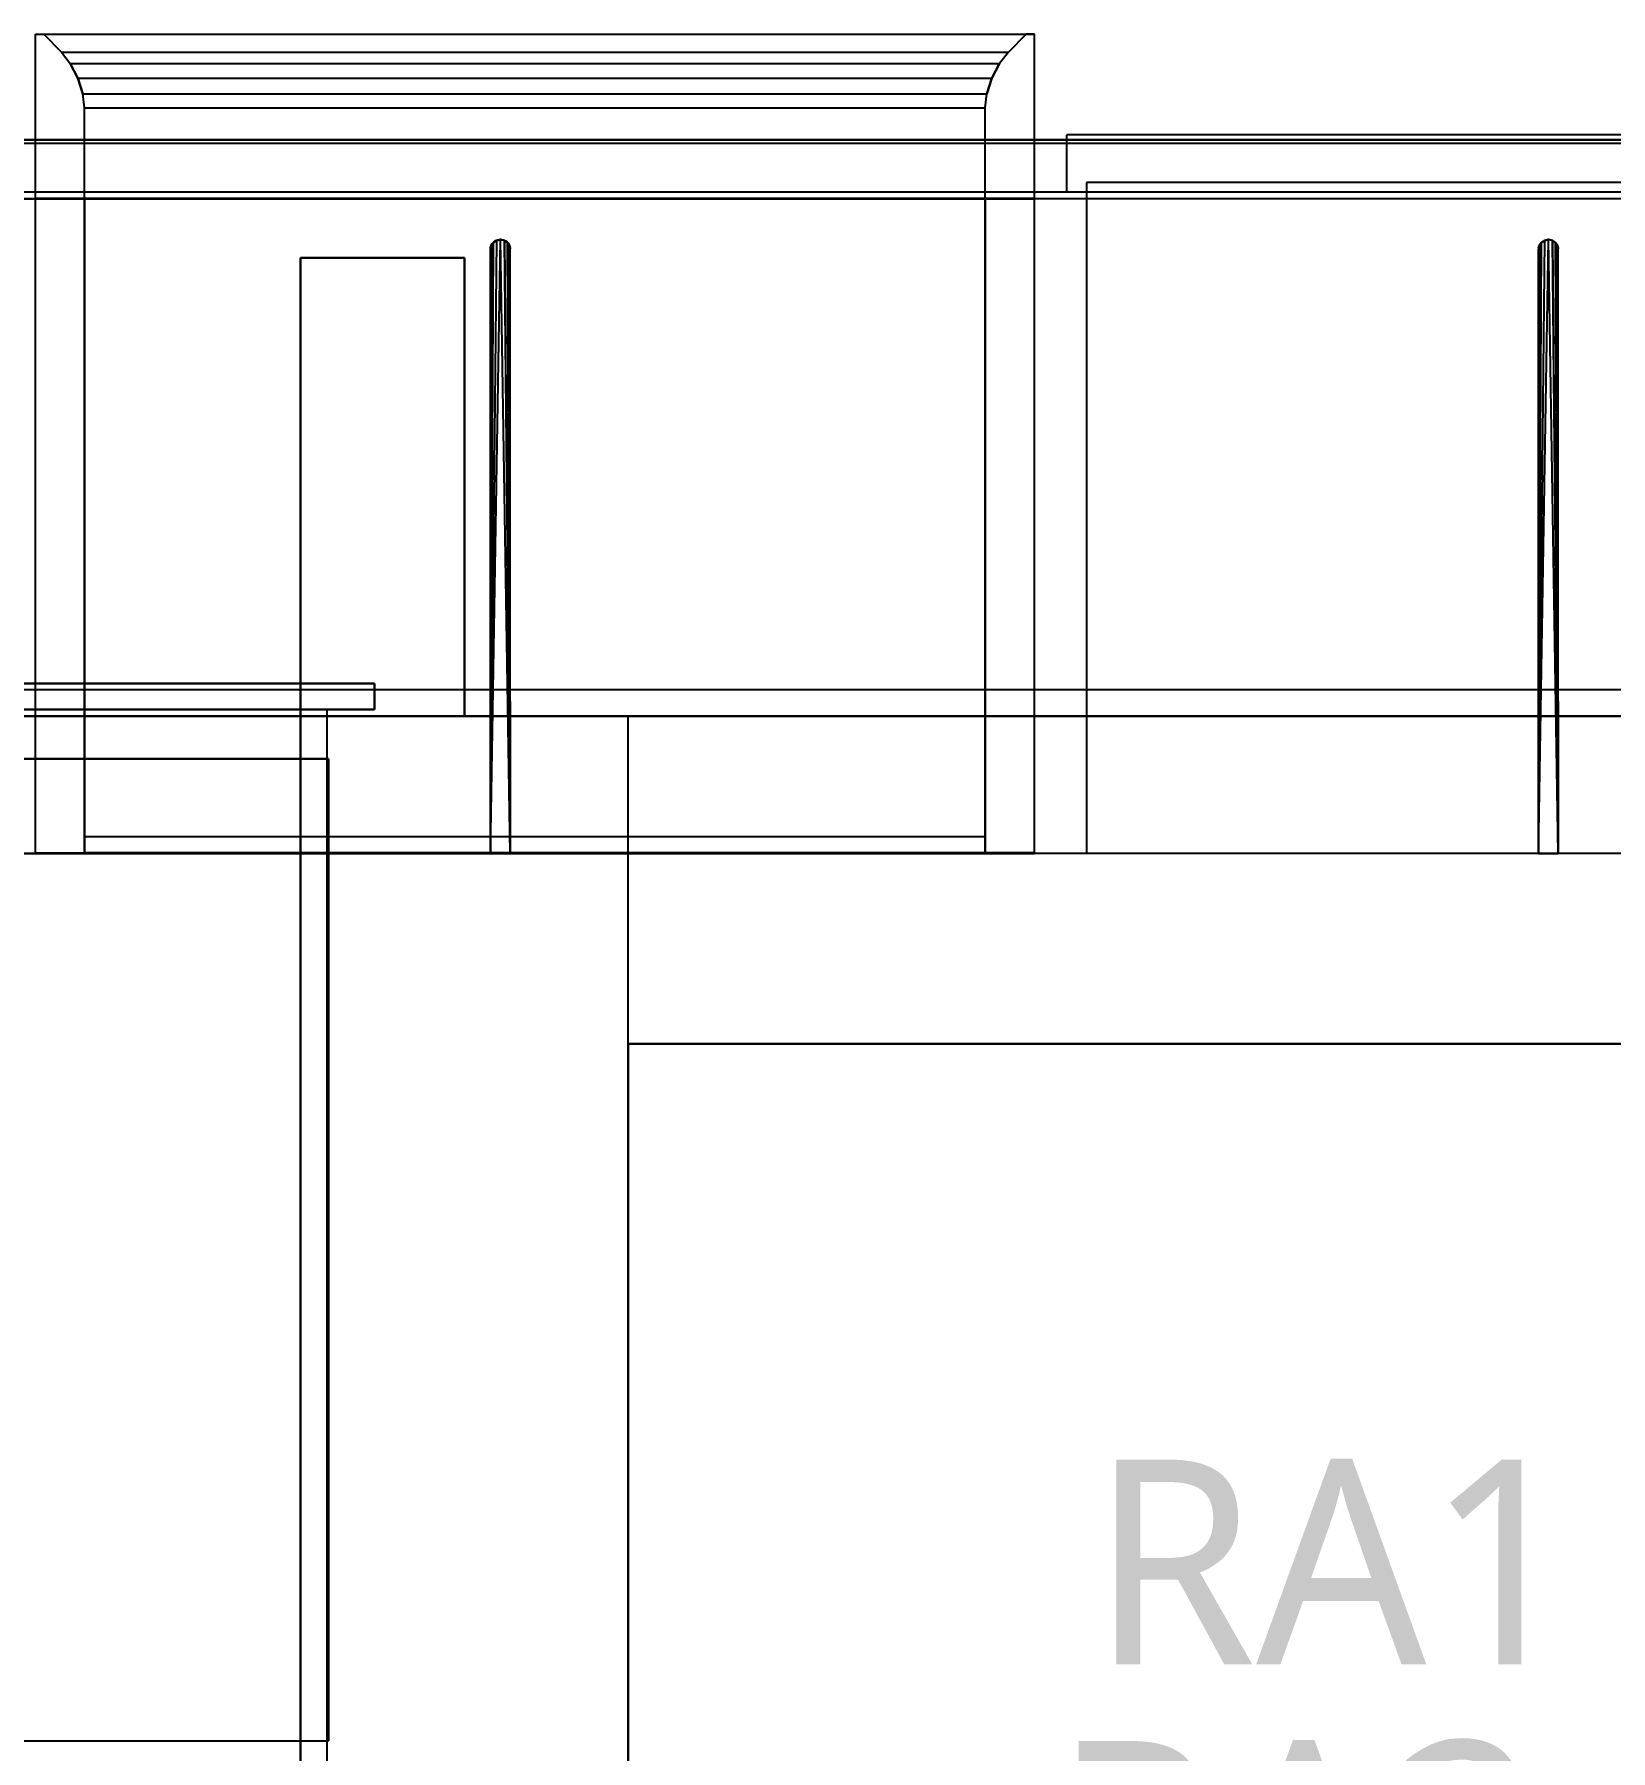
# Model space of a CAD drawing. Extents: x 11992 to 29481, y -6727 to 6811.
# Drawn here: x 22137 to 23100, y -1601 to -553 of the extents above; entities that cross this region are included whole.
import ezdxf

# ---------------------------------------------------------------- set-up
doc = ezdxf.new("R2010")
doc.units = 0
doc.header["$MEASUREMENT"] = 0
doc.layers.get('0').update_dxf_attribs({"color": 8, "linetype": 'CONTINUOUS'})
doc.layers.add('WALL', color=8, linetype='CONTINUOUS')
doc.layers.add('zoylight 3编号', color=7, linetype='CONTINUOUS')
doc.styles.get("Standard").update_dxf_attribs({"font": 'arial.ttf'})

msp = doc.modelspace()

# ---------------------------------------------------------------- linework, layer by layer
for p, q in [((22137.7, -552.9, -1595.7), (22137.7, -552.9, -859.7)), ((22137.7, -652.9, -859.7), (22137.7, -552.9, -859.7)), ((22137.7, -652.9, -1595.7), (22137.7, -552.9, -1595.7)), ((22137.7, -652.9, -829.7), (22137.7, -552.9, -829.7)), ((22137.7, -552.9, -859.7), (22137.7, -552.9, -829.7)), ((22137.7, -552.9, -829.7), (22747.7, -552.9, -829.7)), ((22137.7, -552.9, -1595.7), (22747.7, -552.9, -1595.7)), ((22137.7, -552.9, -1595.7), (22142.7, -552.9, -1590.7)), ((22137.7, -552.9, -829.7), (22142.7, -552.9, -834.7)), ((22142.7, -552.9, -1590.7), (22142.7, -552.9, -834.7)), ((22142.7, -552.9, -834.7), (22742.7, -552.9, -834.7)), ((22142.7, -552.9, -1590.7), (22742.7, -552.9, -1590.7)), ((22142.7, -552.9, -1590.7), (22153.5, -563.8, -1579.9)), ((22142.7, -552.9, -834.7), (22153.5, -563.8, -845.6)), ((22742.7, -552.9, -1590.7), (22731.8, -563.8, -1579.9)), ((22742.7, -552.9, -834.7), (22731.8, -563.8, -845.6)), ((22742.7, -552.9, -1590.7), (22742.7, -552.9, -834.7)), ((22747.7, -552.9, -1595.7), (22742.7, -552.9, -1590.7)), ((22747.7, -552.9, -829.7), (22742.7, -552.9, -834.7)), ((22747.7, -552.9, -1595.7), (22747.7, -552.9, -829.7)), ((22747.7, -552.9, -1595.7), (22747.7, -552.9, -859.7)), ((22747.7, -652.9, -859.7), (22747.7, -552.9, -859.7)), ((22747.7, -652.9, -1595.7), (22747.7, -552.9, -1595.7)), ((22747.7, -652.9, -829.7), (22747.7, -552.9, -829.7)), ((22747.7, -552.9, -859.7), (22747.7, -552.9, -829.7)), ((22153.5, -563.8, -1579.9), (22158.9, -570.7, -1574.5)), ((22153.5, -563.8, -845.6), (22158.9, -570.7, -851)), ((22153.5, -563.8, -1579.9), (22153.5, -563.8, -845.6)), ((22153.5, -563.8, -845.6), (22731.8, -563.8, -845.6)), ((22153.5, -563.8, -1579.9), (22731.8, -563.8, -1579.9)), ((22731.8, -563.8, -845.6), (22726.4, -570.7, -851)), ((22731.8, -563.8, -1579.9), (22726.4, -570.7, -1574.5)), ((22731.8, -563.8, -1579.9), (22731.8, -563.8, -845.6)), ((22158.9, -570.7, -1574.5), (22163.5, -579.6, -1569.9)), ((22163.5, -579.6, -855.6), (22158.9, -570.7, -851)), ((22158.9, -570.7, -1574.5), (22158.9, -570.7, -851)), ((22158.9, -570.7, -851), (22726.4, -570.7, -851)), ((22158.9, -570.7, -1574.5), (22726.4, -570.7, -1574.5)), ((22721.8, -579.6, -855.6), (22726.4, -570.7, -851)), ((22726.4, -570.7, -1574.5), (22721.8, -579.6, -1569.9)), ((22726.4, -570.7, -1574.5), (22726.4, -570.7, -851)), ((22163.5, -579.6, -1569.9), (22166.6, -589.2, -1566.8)), ((22166.6, -589.2, -858.6), (22163.5, -579.6, -855.6)), ((22163.5, -579.6, -1569.9), (22163.5, -579.6, -855.6)), ((22163.5, -579.6, -855.6), (22721.8, -579.6, -855.6)), ((22163.5, -579.6, -1569.9), (22721.8, -579.6, -1569.9)), ((22718.7, -589.2, -858.6), (22721.8, -579.6, -855.6)), ((22721.8, -579.6, -1569.9), (22718.7, -589.2, -1566.8)), ((22721.8, -579.6, -1569.9), (22721.8, -579.6, -855.6)), ((22167.7, -597.9, -1565.7), (22166.6, -589.2, -1566.8)), ((22167.7, -597.9, -859.7), (22166.6, -589.2, -858.6)), ((22166.6, -589.2, -1566.8), (22166.6, -589.2, -858.6)), ((22166.6, -589.2, -858.6), (22718.7, -589.2, -858.6)), ((22166.6, -589.2, -1566.8), (22718.7, -589.2, -1566.8)), ((22717.7, -597.9, -859.7), (22718.7, -589.2, -858.6)), ((22717.7, -597.9, -1565.7), (22718.7, -589.2, -1566.8)), ((22718.7, -589.2, -1566.8), (22718.7, -589.2, -858.6)), ((22167.7, -597.9, -1565.7), (22167.7, -597.9, -859.7)), ((22167.7, -597.9, -859.7), (22717.7, -597.9, -859.7)), ((22167.7, -597.9, -1565.7), (22717.7, -597.9, -1565.7)), ((22167.7, -652.9, -1565.7), (22167.7, -597.9, -1565.7)), ((22167.7, -652.9, -859.7), (22167.7, -597.9, -859.7)), ((22717.7, -597.9, -1565.7), (22717.7, -597.9, -859.7)), ((22717.7, -652.9, -1565.7), (22717.7, -597.9, -1565.7)), ((22717.7, -652.9, -859.7), (22717.7, -597.9, -859.7)), ((21807.6, -617.4, -2000.4), (24039.6, -617.4, -2000.4)), ((24039.6, -617.4, -2376.4), (21807.6, -617.4, -2376.4)), ((22767.6, -614.4, -80.4), (22767.6, -614.4, -840.4)), ((23399.6, -614.4, -840.4), (22767.6, -614.4, -840.4)), ((23399.6, -614.4, -80.4), (22767.6, -614.4, -80.4)), ((22767.6, -649.4, -840.4), (22767.6, -614.4, -840.4)), ((22767.6, -649.4, -80.4), (22767.6, -614.4, -80.4)), ((21679.6, -619.4, -40.4), (24999.6, -619.4, -40.4)), ((21679.6, -619.4, 329.6), (24999.6, -619.4, 329.6)), ((24039.6, -649.4, -2000.4), (21807.6, -649.4, -2000.4)), ((24039.6, -649.4, -2376.4), (21807.6, -649.4, -2376.4)), ((22767.6, -649.4, -80.4), (22767.6, -649.4, -840.4)), ((23399.6, -649.4, -840.4), (22767.6, -649.4, -840.4)), ((23399.6, -649.4, -80.4), (22767.6, -649.4, -80.4)), ((22779.6, -643.4, -1980.4), (22779.6, -1053.4, -1980.4)), ((24027.6, -643.4, -1980.4), (22779.6, -643.4, -1980.4)), ((22779.6, -643.4, -1970.4), (22779.6, -1053.4, -1970.4)), ((24027.6, -643.4, -1970.4), (22779.6, -643.4, -1970.4)), ((22779.6, -643.4, -1980.4), (22779.6, -643.4, -1970.4)), ((22779.6, -653.4, -2364.4), (21819.6, -653.4, -2364.4)), ((22779.6, -653.4, -2440.4), (21819.6, -653.4, -2440.4)), ((21819.6, -653.4, -1980.4), (22747.6, -653.4, -1980.4)), ((21819.6, -653.4, -2012.4), (22747.6, -653.4, -2012.4)), ((21819.6, -653.4, -1596.4), (22747.6, -653.4, -1596.4)), ((21819.6, -653.4, -1628.4), (22747.6, -653.4, -1628.4)), ((21819.6, -653.4, -828.4), (22747.6, -653.4, -828.4)), ((21819.6, -653.4, -860.4), (22747.6, -653.4, -860.4)), ((21819.6, -653.4, -444.4), (22747.6, -653.4, -444.4)), ((21819.6, -653.4, -476.4), (22747.6, -653.4, -476.4)), ((21819.6, -653.4, -60.4), (22747.6, -653.4, -60.4)), ((21819.6, -653.4, -92.4), (22747.6, -653.4, -92.4)), ((22137.7, -652.9, -1595.7), (22137.7, -652.9, -859.7)), ((22137.7, -1052.9, -859.7), (22137.7, -652.9, -859.7)), ((22137.7, -1052.9, -1595.7), (22137.7, -652.9, -1595.7)), ((22137.7, -652.9, -859.7), (22137.7, -652.9, -829.7)), ((22137.7, -652.9, -829.7), (22747.7, -652.9, -829.7)), ((22137.7, -652.9, -859.7), (22167.7, -652.9, -859.7)), ((22167.7, -652.9, -1565.7), (22167.7, -652.9, -859.7)), ((22167.7, -1052.9, -1565.7), (22167.7, -652.9, -1565.7)), ((22167.7, -652.9, -859.7), (22717.7, -652.9, -859.7)), ((22167.7, -652.9, -1565.7), (22717.7, -652.9, -1565.7)), ((22167.7, -652.9, -859.7), (22167.7, -1052.9, -859.7)), ((22717.7, -1052.9, -859.7), (22717.7, -652.9, -859.7)), ((22717.7, -652.9, -859.7), (22747.7, -652.9, -859.7)), ((22717.7, -652.9, -1565.7), (22717.7, -652.9, -859.7)), ((22717.7, -652.9, -1565.7), (22717.7, -1052.9, -1565.7)), ((22747.6, -653.4, -60.4), (22747.6, -1053.4, -60.4)), ((22747.6, -653.4, -2364.4), (22747.6, -1053.4, -2364.4)), ((22747.6, -653.4, -60.4), (22747.6, -653.4, -2364.4)), ((22779.6, -653.4, -2364.4), (22747.6, -653.4, -2364.4)), ((22779.6, -653.4, -60.4), (22747.6, -653.4, -60.4)), ((22747.6, -653.4, -1980.4), (22747.6, -1053.4, -1980.4)), ((22747.6, -653.4, -2012.4), (22747.6, -1053.4, -2012.4)), ((22747.6, -653.4, -1980.4), (22747.6, -653.4, -2012.4)), ((22747.6, -653.4, -1596.4), (22747.6, -1053.4, -1596.4)), ((22747.6, -653.4, -1628.4), (22747.6, -1053.4, -1628.4)), ((22747.6, -653.4, -1596.4), (22747.6, -653.4, -1628.4)), ((22747.6, -653.4, -828.4), (22747.6, -1053.4, -828.4)), ((22747.6, -653.4, -860.4), (22747.6, -1053.4, -860.4)), ((22747.6, -653.4, -828.4), (22747.6, -653.4, -860.4)), ((22747.6, -653.4, -444.4), (22747.6, -1053.4, -444.4)), ((22747.6, -653.4, -476.4), (22747.6, -1053.4, -476.4)), ((22747.6, -653.4, -444.4), (22747.6, -653.4, -476.4)), ((22747.6, -653.4, -60.4), (22747.6, -1053.4, -60.4)), ((22747.6, -653.4, -92.4), (22747.6, -1053.4, -92.4)), ((22747.6, -653.4, -60.4), (22747.6, -653.4, -92.4)), ((22747.7, -1052.9, -1595.7), (22747.7, -652.9, -1595.7)), ((22747.7, -1052.9, -859.7), (22747.7, -652.9, -859.7)), ((22747.7, -652.9, -1595.7), (22747.7, -652.9, -859.7)), ((22747.7, -652.9, -859.7), (22747.7, -652.9, -829.7)), ((22779.6, -653.4, -1980.4), (22779.6, -1053.4, -1980.4)), ((24027.6, -653.4, -1980.4), (22779.6, -653.4, -1980.4)), ((22779.6, -653.4, -2012.4), (22779.6, -1053.4, -2012.4)), ((24027.6, -653.4, -2012.4), (22779.6, -653.4, -2012.4)), ((22779.6, -653.4, -1980.4), (22779.6, -653.4, -2012.4)), ((22779.6, -653.4, -444.4), (22779.6, -1053.4, -444.4)), ((24027.6, -653.4, -444.4), (22779.6, -653.4, -444.4)), ((22779.6, -653.4, -476.4), (22779.6, -1053.4, -476.4)), ((24027.6, -653.4, -476.4), (22779.6, -653.4, -476.4)), ((22779.6, -653.4, -444.4), (22779.6, -653.4, -476.4)), ((22779.6, -653.4, -60.4), (22779.6, -1053.4, -60.4)), ((24027.6, -653.4, -60.4), (22779.6, -653.4, -60.4)), ((22779.6, -653.4, -92.4), (22779.6, -1053.4, -92.4)), ((24027.6, -653.4, -92.4), (22779.6, -653.4, -92.4)), ((22779.6, -653.4, -60.4), (22779.6, -653.4, -92.4)), ((24027.6, -653.4, -2440.4), (22779.6, -653.4, -2440.4)), ((22779.6, -653.4, -2364.4), (22779.6, -1053.4, -2364.4)), ((24027.6, -653.4, -2364.4), (22779.6, -653.4, -2364.4)), ((22779.6, -653.4, -2440.4), (22779.6, -653.4, -2364.4)), ((22779.6, -653.4, -60.4), (22779.6, -1053.4, -60.4)), ((22779.6, -653.4, -2364.4), (22779.6, -1053.4, -2364.4)), ((22779.6, -653.4, -60.4), (22779.6, -653.4, -2364.4)), ((22779.6, -653.4, -828.4), (22779.6, -1053.4, -828.4)), ((24027.6, -653.4, -828.4), (22779.6, -653.4, -828.4)), ((22779.6, -653.4, -860.4), (22779.6, -1053.4, -860.4)), ((24027.6, -653.4, -860.4), (22779.6, -653.4, -860.4)), ((22779.6, -653.4, -828.4), (22779.6, -653.4, -860.4)), ((22415.6, -1053.4, -2364.4), (22421.6, -678.4, -2364.4)), ((22415.6, -1053.4, -2364.4), (22419.4, -678.8, -2364.4)), ((22415.6, -1053.4, -2012.4), (22419.4, -678.8, -2012.4)), ((22415.6, -1053.4, -2012.4), (22417.4, -680, -2012.4)), ((22415.6, -1053.4, -2364.4), (22417.4, -680, -2364.4)), ((22415.6, -683.4, -444.4), (22416.3, -680.9, -444.4)), ((22415.6, -683.4, -92.4), (22416.3, -680.9, -92.4)), ((22415.6, -683.4, -2364.4), (22416.3, -681.4, -2364.4)), ((22415.6, -1053.4, -2364.4), (22416.3, -681.4, -2364.4)), ((22415.6, -1053.4, -2012.4), (22416.3, -681.4, -2012.4)), ((22415.6, -683.4, -2012.4), (22416.3, -681.4, -2012.4)), ((22416.1, -681.8, -2039.6), (22417.4, -680, -2364.4)), ((22417.4, -680, -2364.4), (22416.1, -681.8, -2337.3)), ((22417.4, -680, -2012.4), (22416.1, -681.8, -2039.6)), ((22416.1, -681.8, -2039.6), (22416.3, -681.4, -2012.4)), ((22416.3, -681.4, -2364.4), (22416.1, -681.8, -2337.3)), ((22416.3, -680.9, -444.4), (22418.1, -679.1, -444.4)), ((22418.1, -679.1, -92.4), (22416.3, -680.9, -92.4)), ((22416.3, -681.4, -2364.4), (22417.4, -680, -2364.4)), ((22417.4, -680, -2012.4), (22416.3, -681.4, -2012.4)), ((22416.3, -680.9, -444.4), (22416.3, -680.9, -92.4)), ((22419.4, -678.8, -2364.4), (22417.4, -680, -2364.4)), ((22417.4, -680, -2012.4), (22419.4, -678.8, -2012.4)), ((22417.4, -680, -2012.4), (22417.4, -680, -2364.4)), ((22420.6, -678.4, -444.4), (22418.1, -679.1, -444.4)), ((22420.6, -678.4, -92.4), (22418.1, -679.1, -92.4)), ((22418.1, -679.1, -444.4), (22418.1, -679.1, -92.4)), ((22421.6, -678.3, -2012.4), (22419.4, -678.8, -2012.4)), ((22419.4, -678.8, -2012.4), (22421.6, -678.4, -2036)), ((22419.4, -678.8, -2364.4), (22421.6, -678.4, -2036)), ((22421.6, -678.4, -2364.4), (22419.4, -678.8, -2364.4)), ((22419.4, -678.8, -2012.4), (22419.4, -678.8, -2364.4)), ((22420.6, -678.4, -444.4), (22420.6, -678.4, -92.4)), ((22422.6, -678.4, -92.4), (22420.6, -678.4, -92.4)), ((22420.6, -678.4, -444.4), (22422.6, -678.4, -444.4)), ((22423.8, -678.8, -2044.5), (22421.6, -678.3, -2012.4)), ((22424.3, -678.9, -2012.4), (22421.6, -678.3, -2012.4)), ((22427.6, -1053.4, -2012.4), (22421.6, -678.3, -2012.4)), ((22421.6, -678.3, -2012.4), (22421.6, -678.4, -2036)), ((22423.8, -678.8, -2044.5), (22421.6, -678.4, -2364.4)), ((22423.8, -678.8, -2364.4), (22421.6, -678.4, -2364.4)), ((22423.8, -678.8, -2044.5), (22421.6, -678.4, -2036)), ((22421.6, -678.4, -2364.4), (22421.6, -678.4, -2036)), ((22422.6, -678.4, -444.4), (22425.1, -679.1, -444.4)), ((22422.6, -678.4, -92.4), (22422.6, -678.4, -444.4)), ((22422.6, -678.4, -92.4), (22425.1, -679.1, -92.4)), ((22423.8, -678.8, -2364.4), (22425.8, -680, -2364.4)), ((22425.8, -680, -2040.3), (22423.8, -678.8, -2044.5)), ((22424.3, -678.9, -2012.4), (22423.8, -678.8, -2044.5)), ((22423.8, -678.8, -2364.4), (22427.6, -1053.4, -2364.4)), ((22425.8, -680, -2364.4), (22423.8, -678.8, -2044.5)), ((22423.8, -678.8, -2364.4), (22423.8, -678.8, -2044.5)), ((22425.8, -680, -2040.3), (22424.3, -678.9, -2012.4)), ((22427.6, -1053.4, -2012.4), (22424.3, -678.9, -2012.4)), ((22426.2, -680.3, -2012.4), (22424.3, -678.9, -2012.4)), ((22425.1, -679.1, -92.4), (22425.1, -679.1, -444.4)), ((22425.1, -679.1, -444.4), (22426.9, -680.9, -444.4)), ((22426.9, -680.9, -92.4), (22425.1, -679.1, -92.4)), ((22427.1, -681.8, -2364.4), (22425.8, -680, -2364.4)), ((22427.2, -681.8, -2012.4), (22425.8, -680, -2040.3)), ((22425.8, -680, -2364.4), (22427.6, -1053.4, -2364.4)), ((22426.2, -680.3, -2012.4), (22425.8, -680, -2040.3)), ((22427.1, -681.8, -2364.4), (22425.8, -680, -2040.3)), ((22425.8, -680, -2364.4), (22425.8, -680, -2040.3)), ((22427.6, -1053.4, -2012.4), (22426.2, -680.3, -2012.4)), ((22426.2, -680.3, -2012.4), (22427.2, -681.8, -2012.4)), ((22426.9, -680.9, -92.4), (22426.9, -680.9, -444.4)), ((22427.6, -683.4, -444.4), (22426.9, -680.9, -444.4)), ((22427.6, -683.4, -92.4), (22426.9, -680.9, -92.4)), ((23055.6, -1053.4, -2364.4), (23061.6, -678.4, -2364.4)), ((23055.6, -1053.4, -2364.4), (23059.4, -678.8, -2364.4)), ((23055.6, -1053.4, -2012.4), (23059.4, -678.8, -2012.4)), ((23055.6, -1053.4, -2012.4), (23057.4, -680, -2012.4)), ((23055.6, -1053.4, -2364.4), (23057.4, -680, -2364.4)), ((23055.6, -683.4, -2364.4), (23056.3, -681.4, -2364.4)), ((23055.6, -1053.4, -2364.4), (23056.3, -681.4, -2364.4)), ((23055.6, -1053.4, -2012.4), (23056.3, -681.4, -2012.4)), ((23055.6, -683.4, -2012.4), (23056.3, -681.4, -2012.4)), ((23056.1, -681.8, -2039.6), (23057.4, -680, -2364.4)), ((23057.4, -680, -2364.4), (23056.1, -681.8, -2337.3)), ((23057.4, -680, -2012.4), (23056.1, -681.8, -2039.6)), ((23056.1, -681.8, -2039.6), (23056.3, -681.4, -2012.4)), ((23056.3, -681.4, -2364.4), (23056.1, -681.8, -2337.3)), ((23056.3, -681.4, -2364.4), (23057.4, -680, -2364.4)), ((23057.4, -680, -2012.4), (23056.3, -681.4, -2012.4)), ((23059.4, -678.8, -2364.4), (23057.4, -680, -2364.4)), ((23057.4, -680, -2012.4), (23059.4, -678.8, -2012.4)), ((23057.4, -680, -2012.4), (23057.4, -680, -2364.4)), ((23061.6, -678.3, -2012.4), (23059.4, -678.8, -2012.4)), ((23059.4, -678.8, -2012.4), (23061.6, -678.4, -2036)), ((23059.4, -678.8, -2364.4), (23061.6, -678.4, -2036)), ((23061.6, -678.4, -2364.4), (23059.4, -678.8, -2364.4)), ((23059.4, -678.8, -2012.4), (23059.4, -678.8, -2364.4)), ((23063.8, -678.8, -2044.5), (23061.6, -678.3, -2012.4)), ((23064.3, -678.9, -2012.4), (23061.6, -678.3, -2012.4)), ((23067.6, -1053.4, -2012.4), (23061.6, -678.3, -2012.4)), ((23061.6, -678.3, -2012.4), (23061.6, -678.4, -2036)), ((23063.8, -678.8, -2044.5), (23061.6, -678.4, -2364.4)), ((23063.8, -678.8, -2364.4), (23061.6, -678.4, -2364.4)), ((23063.8, -678.8, -2044.5), (23061.6, -678.4, -2036)), ((23061.6, -678.4, -2364.4), (23061.6, -678.4, -2036)), ((23063.8, -678.8, -2364.4), (23065.8, -680, -2364.4)), ((23065.8, -680, -2040.3), (23063.8, -678.8, -2044.5)), ((23064.3, -678.9, -2012.4), (23063.8, -678.8, -2044.5)), ((23063.8, -678.8, -2364.4), (23067.6, -1053.4, -2364.4)), ((23065.8, -680, -2364.4), (23063.8, -678.8, -2044.5)), ((23063.8, -678.8, -2364.4), (23063.8, -678.8, -2044.5)), ((23065.8, -680, -2040.3), (23064.3, -678.9, -2012.4)), ((23067.6, -1053.4, -2012.4), (23064.3, -678.9, -2012.4)), ((23066.2, -680.3, -2012.4), (23064.3, -678.9, -2012.4)), ((23067.1, -681.8, -2364.4), (23065.8, -680, -2364.4)), ((23067.2, -681.8, -2012.4), (23065.8, -680, -2040.3)), ((23065.8, -680, -2364.4), (23067.6, -1053.4, -2364.4)), ((23066.2, -680.3, -2012.4), (23065.8, -680, -2040.3)), ((23067.1, -681.8, -2364.4), (23065.8, -680, -2040.3)), ((23065.8, -680, -2364.4), (23065.8, -680, -2040.3)), ((23067.6, -1053.4, -2012.4), (23066.2, -680.3, -2012.4)), ((23066.2, -680.3, -2012.4), (23067.2, -681.8, -2012.4)), ((22399.6, -689.4, 559.6), (22299.6, -689.4, 559.6)), ((22299.6, -689.4, 559.6), (22299.6, -3099.4, 559.6)), ((22399.6, -689.4, 329.6), (22299.6, -689.4, 329.6)), ((22299.6, -689.4, 329.6), (22299.6, -3099.4, 329.6)), ((22299.6, -689.4, 559.6), (22299.6, -689.4, 329.6)), ((22299.6, -3099.4, -2440.4), (22299.6, -689.4, -2440.4)), ((22299.6, -689.4, -2440.4), (22399.6, -689.4, -2440.4)), ((22299.6, -3099.4, -2640.4), (22299.6, -689.4, -2640.4)), ((22299.6, -689.4, -2640.4), (22399.6, -689.4, -2640.4)), ((22299.6, -689.4, -2440.4), (22299.6, -689.4, -2640.4)), ((22399.6, -689.4, 559.6), (22399.6, -969.4, 559.6)), ((22399.6, -689.4, 329.6), (22399.6, -969.4, 329.6)), ((22399.6, -689.4, 559.6), (22399.6, -689.4, 329.6)), ((22399.6, -969.4, -2440.4), (22399.6, -689.4, -2440.4)), ((22399.6, -969.4, -2640.4), (22399.6, -689.4, -2640.4)), ((22399.6, -689.4, -2440.4), (22399.6, -689.4, -2640.4)), ((22416.1, -681.8, -2039.6), (22415.6, -684, -2040.7)), ((22416.1, -681.8, -2337.3), (22415.6, -684, -2335.6)), ((22415.6, -683.4, -2012.4), (22415.6, -1053.4, -2012.4)), ((22415.6, -683.4, -2364.4), (22415.6, -1053.4, -2364.4)), ((22415.6, -683.4, -2364.4), (22415.6, -684, -2335.6)), ((22415.6, -683.4, -2012.4), (22415.6, -684, -2040.7)), ((22415.6, -683.4, -444.4), (22415.6, -683.4, -92.4)), ((22415.6, -1053.4, -444.4), (22415.6, -683.4, -444.4)), ((22415.6, -1053.4, -92.4), (22415.6, -683.4, -92.4)), ((22415.6, -684, -2040.7), (22415.6, -684, -2335.6)), ((22415.6, -1053.4, -2364.4), (22415.6, -684, -2335.6)), ((22415.6, -1053.4, -2012.4), (22415.6, -684, -2040.7)), ((22416.1, -681.8, -2039.6), (22416.1, -681.8, -2337.3)), ((22427.1, -681.8, -2364.4), (22427.6, -1053.4, -2364.4)), ((22427.1, -681.8, -2364.4), (22427.6, -683.4, -2364.4)), ((22427.1, -681.8, -2364.4), (22427.2, -681.8, -2012.4)), ((22427.1, -681.8, -2364.4), (22427.6, -684, -2041.3)), ((22427.1, -681.8, -2364.4), (22427.6, -684, -2336.2)), ((22427.2, -681.8, -2012.4), (22427.6, -684, -2041.3)), ((22427.6, -683.4, -2012.4), (22427.2, -681.8, -2012.4)), ((22427.6, -1053.4, -2012.4), (22427.2, -681.8, -2012.4)), ((22427.6, -1053.4, -2364.4), (22427.6, -683.4, -2364.4)), ((22427.6, -1053.4, -2012.4), (22427.6, -683.4, -2012.4)), ((22427.6, -683.4, -2364.4), (22427.6, -684, -2336.2)), ((22427.6, -683.4, -2012.4), (22427.6, -684, -2041.3)), ((22427.6, -683.4, -92.4), (22427.6, -683.4, -444.4)), ((22427.6, -1053.4, -444.4), (22427.6, -683.4, -444.4)), ((22427.6, -1053.4, -92.4), (22427.6, -683.4, -92.4)), ((22427.6, -684, -2041.3), (22427.6, -684, -2336.2)), ((22427.6, -1053.4, -2364.4), (22427.6, -684, -2336.2)), ((22427.6, -1053.4, -2012.4), (22427.6, -684, -2041.3)), ((23056.1, -681.8, -2039.6), (23055.6, -684, -2040.7)), ((23056.1, -681.8, -2337.3), (23055.6, -684, -2335.6)), ((23055.6, -683.4, -2012.4), (23055.6, -1053.4, -2012.4)), ((23055.6, -683.4, -2364.4), (23055.6, -1053.4, -2364.4)), ((23055.6, -683.4, -2364.4), (23055.6, -684, -2335.6)), ((23055.6, -683.4, -2012.4), (23055.6, -684, -2040.7)), ((23055.6, -684, -2040.7), (23055.6, -684, -2335.6)), ((23055.6, -1053.4, -2364.4), (23055.6, -684, -2335.6)), ((23055.6, -1053.4, -2012.4), (23055.6, -684, -2040.7)), ((23056.1, -681.8, -2039.6), (23056.1, -681.8, -2337.3)), ((23067.1, -681.8, -2364.4), (23067.6, -1053.4, -2364.4)), ((23067.1, -681.8, -2364.4), (23067.6, -683.4, -2364.4)), ((23067.1, -681.8, -2364.4), (23067.2, -681.8, -2012.4)), ((23067.1, -681.8, -2364.4), (23067.6, -684, -2041.3)), ((23067.1, -681.8, -2364.4), (23067.6, -684, -2336.2)), ((23067.2, -681.8, -2012.4), (23067.6, -684, -2041.3)), ((23067.6, -683.4, -2012.4), (23067.2, -681.8, -2012.4)), ((23067.6, -1053.4, -2012.4), (23067.2, -681.8, -2012.4)), ((23067.6, -1053.4, -2364.4), (23067.6, -683.4, -2364.4)), ((23067.6, -1053.4, -2012.4), (23067.6, -683.4, -2012.4)), ((23067.6, -683.4, -2364.4), (23067.6, -684, -2336.2)), ((23067.6, -683.4, -2012.4), (23067.6, -684, -2041.3)), ((23067.6, -684, -2041.3), (23067.6, -684, -2336.2)), ((23067.6, -1053.4, -2364.4), (23067.6, -684, -2336.2)), ((23067.6, -1053.4, -2012.4), (23067.6, -684, -2041.3)), ((21699.6, -949.4, -40.5), (22344.6, -949.4, -40.5)), ((24999.6, -953.4, -2440.4), (21767.6, -953.4, -2440.4)), ((24999.6, -953.4, -60.4), (21767.6, -953.4, -60.4)), ((22344.6, -949.4, -2440.4), (22022.1, -949.4, -2440.4)), ((22344.6, -949.4, -2440.4), (22344.6, -949.4, -990.4)), ((22344.6, -949.4, -40.5), (22344.6, -949.4, -990.4)), ((22344.6, -965.4, -2440.4), (22344.6, -949.4, -2440.4)), ((22344.6, -949.4, -990.4), (22344.6, -965.4, -990.4)), ((22344.6, -949.4, -40.5), (22344.6, -965.4, -40.5)), ((21679.6, -969.4, -40.4), (22299.6, -969.4, -40.4)), ((21679.6, -969.4, -40.4), (24999.6, -969.4, -40.4)), ((21699.6, -965.4, -40.5), (22344.6, -965.4, -40.5)), ((24999.6, -969.4, -2440.4), (21767.6, -969.4, -2440.4)), ((24999.6, -969.4, -60.4), (21767.6, -969.4, -60.4)), ((21791.6, -965.4, -2445.4), (22315.6, -965.4, -2445.4)), ((21791.6, -965.4, -2385.4), (22315.6, -965.4, -2385.4)), ((22344.6, -965.4, -2440.4), (22022.1, -965.4, -2440.4)), ((22299.6, -2919.4, -40.4), (22299.6, -969.4, -40.4)), ((22299.6, -4769.4, -2440.4), (22299.6, -969.4, -2440.4)), ((24999.6, -969.4, -2440.4), (22299.6, -969.4, -2440.4)), ((22299.6, -969.4, 559.6), (22299.6, -3099.4, 559.6)), ((22399.6, -969.4, 559.6), (22299.6, -969.4, 559.6)), ((22299.6, -3099.4, -2440.4), (22299.6, -969.4, -2440.4)), ((22299.6, -969.4, -2440.4), (22399.6, -969.4, -2440.4)), ((22299.6, -969.4, 559.6), (22299.6, -969.4, -2440.4)), ((22315.6, -965.4, -2445.4), (22315.6, -965.4, -2385.4)), ((22315.6, -965.4, -2385.4), (22315.6, -3497.4, -2385.4)), ((22315.6, -965.4, -2445.4), (22315.6, -3497.4, -2445.4)), ((22344.6, -965.4, -2440.4), (22344.6, -965.4, -990.4)), ((22344.6, -965.4, -990.4), (22344.6, -965.4, -40.5)), ((22399.6, -969.4, 559.6), (24999.6, -969.4, 559.6)), ((22399.6, -969.4, 329.6), (24999.6, -969.4, 329.6)), ((22399.6, -969.4, 559.6), (22399.6, -969.4, 329.6)), ((22399.6, -969.4, 559.6), (22499.6, -969.4, 559.6)), ((22399.6, -969.4, -2440.4), (22499.6, -969.4, -2440.4)), ((22399.6, -969.4, 559.6), (22399.6, -969.4, -2440.4)), ((22399.6, -969.4, 559.6), (22399.6, -969.4, -2440.4)), ((22399.6, -969.4, -2440.4), (22499.6, -969.4, -2440.4)), ((22399.6, -969.4, -2640.4), (22499.6, -969.4, -2640.4)), ((22399.6, -969.4, -2440.4), (22399.6, -969.4, -2640.4)), ((22499.6, -969.4, 559.6), (24999.6, -969.4, 559.6)), ((22499.6, -1169.4, 559.6), (22499.6, -969.4, 559.6)), ((22499.6, -969.4, -2440.4), (24999.6, -969.4, -2440.4)), ((22499.6, -1169.4, -2440.4), (22499.6, -969.4, -2440.4)), ((22499.6, -969.4, 559.6), (22499.6, -969.4, -2440.4)), ((22499.6, -969.4, -2440.4), (24999.6, -969.4, -2440.4)), ((22499.6, -1169.4, -2440.4), (22499.6, -969.4, -2440.4)), ((22499.6, -969.4, -2640.4), (24999.6, -969.4, -2640.4)), ((22499.6, -1169.4, -2640.4), (22499.6, -969.4, -2640.4)), ((22499.6, -969.4, -2440.4), (22499.6, -969.4, -2640.4)), ((22316.6, -995.4, -2385.4), (21739.6, -995.4, -2385.4)), ((21739.6, -995.4, -40.5), (22316.6, -995.4, -40.5)), ((22316.6, -995.4, -2385.4), (22316.6, -1595.4, -2385.4)), ((22316.6, -1595.4, -40.5), (22316.6, -995.4, -40.5)), ((22316.6, -995.4, -2385.4), (22316.6, -995.4, -40.5)), ((22167.7, -1042.9, -1565.7), (22167.7, -1042.9, -859.7)), ((22167.7, -1042.9, -1565.7), (22717.7, -1042.9, -1565.7)), ((22167.7, -1042.9, -859.7), (22717.7, -1042.9, -859.7)), ((22167.7, -1052.9, -859.7), (22167.7, -1042.9, -859.7)), ((22167.7, -1052.9, -1565.7), (22167.7, -1042.9, -1565.7)), ((22717.7, -1042.9, -1565.7), (22717.7, -1042.9, -859.7)), ((22717.7, -1052.9, -1565.7), (22717.7, -1042.9, -1565.7)), ((22717.7, -1052.9, -859.7), (22717.7, -1042.9, -859.7)), ((22779.6, -1053.4, -2364.4), (21819.6, -1053.4, -2364.4)), ((22779.6, -1053.4, -2440.4), (21819.6, -1053.4, -2440.4)), ((21819.6, -1053.4, -1980.4), (22747.6, -1053.4, -1980.4)), ((21819.6, -1053.4, -2012.4), (22747.6, -1053.4, -2012.4)), ((21819.6, -1053.4, -1596.4), (22747.6, -1053.4, -1596.4)), ((21819.6, -1053.4, -1628.4), (22747.6, -1053.4, -1628.4)), ((21819.6, -1053.4, -828.4), (22747.6, -1053.4, -828.4)), ((21819.6, -1053.4, -860.4), (22747.6, -1053.4, -860.4)), ((21819.6, -1053.4, -444.4), (22747.6, -1053.4, -444.4)), ((21819.6, -1053.4, -476.4), (22747.6, -1053.4, -476.4)), ((21819.6, -1053.4, -60.4), (22747.6, -1053.4, -60.4)), ((21819.6, -1053.4, -92.4), (22747.6, -1053.4, -92.4)), ((22137.7, -1052.9, -1595.7), (22137.7, -1052.9, -859.7)), ((22137.7, -1052.9, -1595.7), (22747.7, -1052.9, -1595.7)), ((22137.7, -1052.9, -1595.7), (22167.7, -1052.9, -1565.7)), ((22137.7, -1052.9, -859.7), (22167.7, -1052.9, -859.7)), ((22167.7, -1052.9, -1565.7), (22167.7, -1052.9, -859.7)), ((22167.7, -1052.9, -1565.7), (22717.7, -1052.9, -1565.7)), ((22717.7, -1052.9, -859.7), (22167.7, -1052.9, -859.7)), ((22415.6, -1053.4, -2364.4), (22415.6, -1053.4, -2012.4)), ((22427.6, -1053.4, -2012.4), (22415.6, -1053.4, -2012.4)), ((22415.6, -1053.4, -2364.4), (22427.6, -1053.4, -2364.4)), ((22415.6, -1053.4, -444.4), (22415.6, -1053.4, -92.4)), ((22427.6, -1053.4, -92.4), (22415.6, -1053.4, -92.4)), ((22415.6, -1053.4, -444.4), (22427.6, -1053.4, -444.4)), ((22427.6, -1053.4, -2012.4), (22427.6, -1053.4, -2364.4)), ((22427.6, -1053.4, -92.4), (22427.6, -1053.4, -444.4)), ((22717.7, -1052.9, -859.7), (22747.7, -1052.9, -859.7)), ((22747.7, -1052.9, -1595.7), (22717.7, -1052.9, -1565.7)), ((22717.7, -1052.9, -859.7), (22717.7, -1052.9, -1565.7)), ((22747.6, -1053.4, -60.4), (22747.6, -1053.4, -2364.4)), ((22779.6, -1053.4, -60.4), (22747.6, -1053.4, -60.4)), ((22779.6, -1053.4, -2364.4), (22747.6, -1053.4, -2364.4)), ((22747.6, -1053.4, -1980.4), (22747.6, -1053.4, -2012.4)), ((22747.6, -1053.4, -1596.4), (22747.6, -1053.4, -1628.4)), ((22747.6, -1053.4, -828.4), (22747.6, -1053.4, -860.4)), ((22747.6, -1053.4, -444.4), (22747.6, -1053.4, -476.4)), ((22747.6, -1053.4, -60.4), (22747.6, -1053.4, -92.4)), ((22747.7, -1052.9, -1595.7), (22747.7, -1052.9, -859.7)), ((24027.6, -1053.4, -1980.4), (22779.6, -1053.4, -1980.4)), ((24027.6, -1053.4, -2012.4), (22779.6, -1053.4, -2012.4)), ((22779.6, -1053.4, -1980.4), (22779.6, -1053.4, -2012.4)), ((24027.6, -1053.4, -444.4), (22779.6, -1053.4, -444.4)), ((24027.6, -1053.4, -476.4), (22779.6, -1053.4, -476.4)), ((22779.6, -1053.4, -444.4), (22779.6, -1053.4, -476.4)), ((24027.6, -1053.4, -60.4), (22779.6, -1053.4, -60.4)), ((24027.6, -1053.4, -92.4), (22779.6, -1053.4, -92.4)), ((22779.6, -1053.4, -60.4), (22779.6, -1053.4, -92.4)), ((24027.6, -1053.4, -2440.4), (22779.6, -1053.4, -2440.4)), ((24027.6, -1053.4, -2364.4), (22779.6, -1053.4, -2364.4)), ((22779.6, -1053.4, -2440.4), (22779.6, -1053.4, -2364.4)), ((22779.6, -1053.4, -60.4), (22779.6, -1053.4, -2364.4)), ((24027.6, -1053.4, -1980.4), (22779.6, -1053.4, -1980.4)), ((24027.6, -1053.4, -1970.4), (22779.6, -1053.4, -1970.4)), ((22779.6, -1053.4, -1980.4), (22779.6, -1053.4, -1970.4)), ((24027.6, -1053.4, -828.4), (22779.6, -1053.4, -828.4)), ((24027.6, -1053.4, -860.4), (22779.6, -1053.4, -860.4)), ((22779.6, -1053.4, -828.4), (22779.6, -1053.4, -860.4)), ((23055.6, -1053.4, -2364.4), (23055.6, -1053.4, -2012.4)), ((23067.6, -1053.4, -2012.4), (23055.6, -1053.4, -2012.4)), ((23055.6, -1053.4, -2364.4), (23067.6, -1053.4, -2364.4)), ((23067.6, -1053.4, -2012.4), (23067.6, -1053.4, -2364.4)), ((22499.6, -5569.4, 559.6), (22499.6, -1169.4, 559.6)), ((22499.6, -1169.4, 559.6), (25199.6, -1169.4, 559.6)), ((22499.6, -1169.4, -2440.4), (22499.6, -5569.4, -2440.4)), ((22499.6, -1169.4, -2440.4), (25199.6, -1169.4, -2440.4)), ((22499.6, -1169.4, 559.6), (22499.6, -1169.4, -2440.4)), ((22499.6, -1169.4, -2440.4), (22499.6, -5569.4, -2440.4)), ((22499.6, -1169.4, -2440.4), (25199.6, -1169.4, -2440.4)), ((22499.6, -1169.4, -2640.4), (22499.6, -5569.4, -2640.4)), ((22499.6, -1169.4, -2640.4), (25199.6, -1169.4, -2640.4)), ((22499.6, -1169.4, -2440.4), (22499.6, -1169.4, -2640.4)), ((21739.6, -1595.4, -2385.4), (22316.6, -1595.4, -2385.4)), ((21739.6, -1595.4, -40.5), (22316.6, -1595.4, -40.5)), ((22316.6, -1595.4, -40.5), (22316.6, -1595.4, -2385.4))]:
    msp.add_line(p, q)
at = {"layer": 'WALL'}
for p, q in [((22299.6, -969.5), (24999.6, -969.5)), ((22399.6, -969.5), (24999.6, -969.5)), ((22299.6, -1069.5), (22299.6, -4769.5)), ((22299.6, -3119.5), (22299.6, -1169.5)), ((22499.6, -1169.5), (24999.6, -1169.5)), ((22499.6, -3369.5), (22499.6, -1269.5))]:
    msp.add_line(p, q, dxfattribs=at)

# ---------------------------------------------------------------- texts
at = {"layer": 'zoylight 3编号', "color": 8, "char_height": 125, "width": 347.171, "attachment_point": 1}
for s, insert in [('{\\fMicrosoft YaHei|b0|i0|c134|p34;\\W1.5844;\\C0; \\W1;RA1}', (22714.8, -1423.6)), ('{\\fMicrosoft YaHei|b0|i0|c134|p34;\\W1.0415;\\C0; \\W1;RA2}', (22714.8, -1595.5))]:
    msp.add_mtext(s, dxfattribs=dict(at, insert=insert))

doc.saveas('drawing.dxf')
